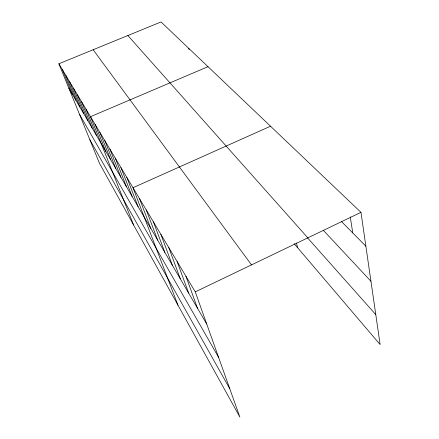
<?xml version="1.0" encoding="UTF-8"?>
<svg xmlns="http://www.w3.org/2000/svg" width="439" height="439" viewBox="0 0 439 439"><rect width="100%" height="100%" fill="white"/><g stroke="black" fill="none" stroke-linecap="round" stroke-linejoin="round"><path stroke-width="0.66" d="M360.968 212.344L161.02 21.95L58.875 63.776L99.444 163.248L239.859 417.05L195.273 291.869L360.968 212.344L380.125 344.571L294.135 243.64M270.523 126.218L132.99 187.716L177.96 305.165M208.004 66.69L90.505 116.675L133.632 225.042M341.295 221.355L365.874 246.197M323.636 230.651L370.955 281.273M127.87 35.526L307.816 237.856M307.443 237.724L375.789 314.62M93.145 49.744L251.503 264.882M58.875 63.776L195.273 291.869M68.819 88.168L206.742 324.064M79.443 114.2L218.584 357.319M89.841 139.695L229.811 388.828M65.916 75.557L76.051 100.531M62.333 69.56L72.375 94.242M69.636 81.769L79.865 107.056M77.5 94.928L87.921 120.829M73.494 88.223L83.816 113.816M81.665 101.892L92.179 128.111M86 109.135L96.602 135.678M95.065 124.297L105.848 151.493M99.812 132.232L110.677 159.758M104.756 140.502L115.709 168.362M109.915 149.128L120.95 177.329M115.303 158.139L126.416 186.674M120.934 167.555L132.123 196.431M126.822 177.405L138.082 206.626M139.459 198.532L150.835 228.445M146.247 209.886L157.672 240.138M153.376 221.81L164.844 252.409M160.883 234.36L172.384 265.299M168.79 247.585L180.308 278.847M177.131 261.534L188.649 293.12M185.944 276.274L197.451 308.173M188.732 48.339L189.105 49.656M296.512 243.019L297.538 247.629M350.251 216.91L352.775 232.955"/></g></svg>
